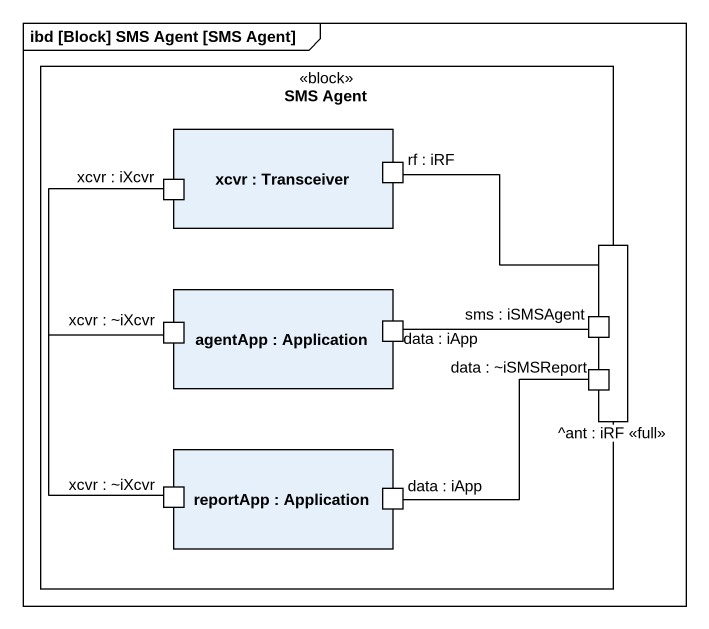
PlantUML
@startuml
mainframe ibd [Block] SMS Agent [SMS Agent]
rectangle "SMS Agent" as SMS_Agent <<block>> {
  rectangle "xcvr : Transceiver" as xcvr {
    port "xcvr : iXcvr" as xcvr_iXcvr
    port "rf : iRF" as rf_iRF
  }
  port "^ant : iRF <<full>>" as ant_iRF_full
  rectangle "agentApp : Application" as agentApp {
    port "xcvr : ~iXcvr" as xcvr_iXcvr_2
    port "data : iApp" as data_iApp
  }
  port "sms : iSMSAgent" as sms_iSMSAgent
  port "data : ~iSMSReport" as data_iSMSReport
  rectangle "reportApp : Application" as reportApp {
    port "xcvr : ~iXcvr" as xcvr_iXcvr_3
    port "data : iApp" as data_iApp_2
  }
}
xcvr_iXcvr -- xcvr_iXcvr_2
xcvr_iXcvr -- xcvr_iXcvr_3
rf_iRF -- ant_iRF_full
data_iApp -right- sms_iSMSAgent
data_iApp_2 -right- data_iSMSReport
@enduml
